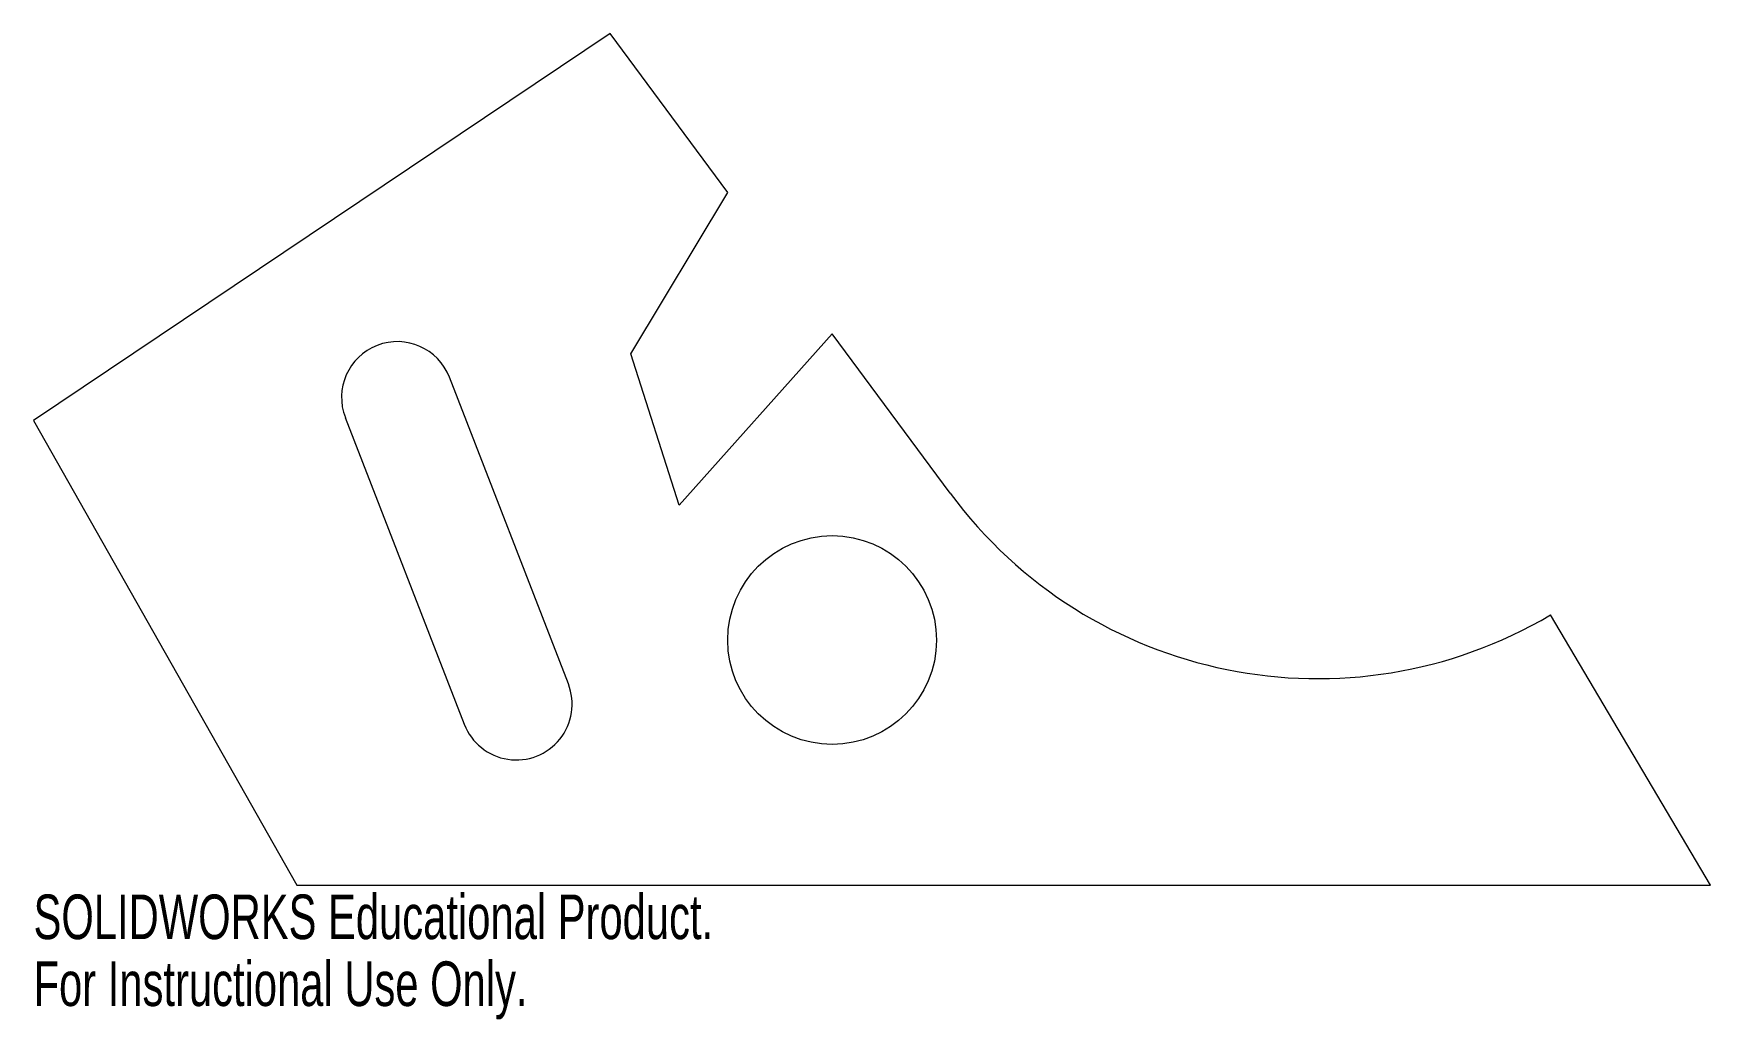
# Model space of a CAD drawing. Header units: inches. Extents: x -2.2 to 4.96, y -1.49 to 2.72.
import ezdxf

# ---------------------------------------------------------------- set-up
doc = ezdxf.new("R2010")
doc.units = ezdxf.units.IN
doc.header["$MEASUREMENT"] = 0
doc.styles.add('SLDTEXTSTYLE0', font='TXT', dxfattribs={"width": 0.7})

msp = doc.modelspace()

# ---------------------------------------------------------------- linework, layer by layer
at = {"color": 144, "linetype": 'Continuous', "lineweight": 18}
for p, q in [((0.2588, 2.7153), (-2.2025, 1.0646)), ((0.7608, 2.0367), (0.2588, 2.7153)), ((0.3467, 1.3479), (0.7608, 2.0367)), ((1.2063, 1.4345), (0.5538, 0.7026)), ((1.7101, 0.7534), (1.2063, 1.4345)), ((0.5538, 0.7026), (0.3467, 1.3479)), ((0.0805, -0.0603), (-0.4274, 1.2485)), ((-0.8716, 1.0761), (-0.3637, -0.2327)), ((-2.2025, 1.0646), (-1.0793, -0.9189)), ((4.9557, -0.9189), (4.2732, 0.2344)), ((-1.0793, -0.9189), (4.9557, -0.9189))]:
    msp.add_line(p, q, dxfattribs=at)
msp.add_circle((1.2063, 0.127), 0.4455, dxfattribs=at)
for centre, radius, start, end in [((-0.6495, 1.1623), 0.2382, 21.20923, 201.20923), ((3.2792, 1.9142), 1.9518, 216.4913, 300.61446), ((-0.1416, -0.1465), 0.2382, 201.20923, 21.20923)]:
    msp.add_arc(centre, radius, start, end, dxfattribs=at)

# ---------------------------------------------------------------- texts
at = {"color": 7, "linetype": 'Continuous', "char_height": 0.1903, "attachment_point": 1, "style": 'SLDTEXTSTYLE0'}
for s, insert in [('SOLIDWORKS Educational Product.', (-2.2025, -0.959)), ('For Instructional Use Only.', (-2.2025, -1.2445))]:
    msp.add_mtext(s, dxfattribs=dict(at, insert=insert))

doc.saveas('drawing.dxf')
